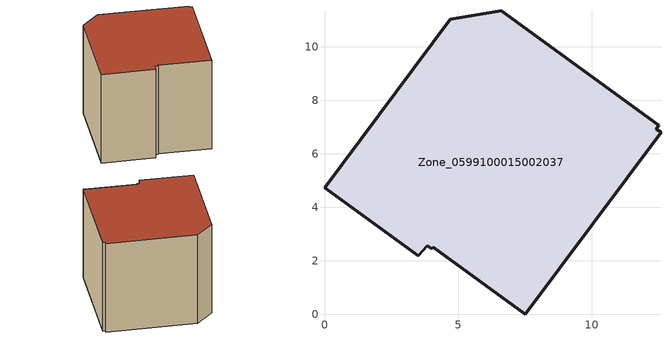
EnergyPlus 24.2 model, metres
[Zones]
Zone_0599100015002037
 floor ground (C_G): 12.59,6.81 7.51,0 4.07,2.5 4.02,2.44 3.85,2.57 3.5,2.18 0,4.73 4.71,11.04 6.62,11.35 12.51,7.06 12.41,6.93 z1.04
 wall outside (C_F): 4.71,11.04 0,4.73 3.5,2.18 3.85,2.57 4.02,2.44 4.07,2.5 7.51,0 12.59,6.81 12.41,6.93 12.51,7.06 6.62,11.35 4.71,11.04 z1.04:8.98
 roof outside (C_R): 7.51,0 12.59,6.81 12.41,6.93 12.51,7.06 6.62,11.35 4.71,11.04 0,4.73 3.5,2.18 3.85,2.57 4.02,2.44 4.07,2.5 z8.98
[BUILDING]
Pand.0599100015002037: North Axis=0; Terrain=City; Loads Convergence Tolerance Value=0.04; Temperature Convergence Tolerance Value=0.4; Solar Distribution=FullExterior; Maximum Number of Warmup Days=25; Minimum Number of Warmup Days=1
[Site:Location]
Rotterdam.The.Hague.AP_ZH_NLD Design_Conditions: Latitude=51.96; Longitude=4.45; Time Zone=1; Elevation=-4.5
[SITE:GROUNDTEMPERATURE:BUILDINGSURFACE]
18, 18, 18, 18, 18, 18, 18, 18, 18, 18, 18, 18
[MATERIAL] Thermal Absorptance=0.9; Solar Absorptance=0.7; Visible Absorptance=0.7
Name | Roughness | Thickness | Conductivity | Density | Specific Heat
G.TI.1975-1991 | MediumSmooth | 0.15 | 0.288461 | 540 | 1210
F.TI.1975-1991 | Rough | 0.3 | 0.230769 | 1920 | 840
R.TI.1975-1991 | MediumRough | 0.2 | 0.153846 | 1500 | 1000
[CONSTRUCTION]
C_G: G.TI.1975-1991
C_F: F.TI.1975-1991
C_R: R.TI.1975-1991
[ZONE]
Zone_0599100015002037: Type=1; Multiplier=1; Ceiling Height=Autocalculate; Volume=Autocalculate; Floor Area=autocalculate; Part of Total Floor Area=Yes
[ZONEINFILTRATION:DESIGNFLOWRATE]
Infil_Zone_0599100015002037: Zone or ZoneList or Space or SpaceList=Zone_0599100015002037; Schedule=AlwaysOn; Design Flow Rate Calculation Method=Flow/Area; Flow Rate per Floor Area=0.003; Constant Term Coefficient=1; Temperature Term Coefficient=0; Velocity Term Coefficient=0; Velocity Squared Term Coefficient=0
[HVACTEMPLATE:ZONE:IDEALLOADSAIRSYSTEM]
Zone_0599100015002037: Maximum Heating Supply Air Temperature=50; Minimum Cooling Supply Air Temperature=13; Maximum Heating Supply Air Humidity Ratio=0.0156; Minimum Cooling Supply Air Humidity Ratio=0.0077; Heating Limit=NoLimit; Cooling Limit=NoLimit; Dehumidification Control Type=ConstantSensibleHeatRatio; Cooling Sensible Heat Ratio=0.7; Dehumidification Setpoint=60; Humidification Control Type=None; Humidification Setpoint=30; Outdoor Air Method=None; Outdoor Air Flow Rate per Person=0.00944; Outdoor Air Flow Rate per Zone Floor Area=0; Outdoor Air Flow Rate per Zone=0; Demand Controlled Ventilation Type=None; Outdoor Air Economizer Type=NoEconomizer; Heat Recovery Type=None; Sensible Heat Recovery Effectiveness=0.7; Latent Heat Recovery Effectiveness=0.65
[ZONECONTROL:THERMOSTAT]
ThermostatControl_Zone_0599100015002037: Zone or ZoneList=Zone_0599100015002037; Control Type Schedule=DualSetpointControlType; Control 1=Thermostat_Zone_0599100015002037; Temperature Difference Between Cutout And Setpoint=0
[THERMOSTATSETPOINT:DUALSETPOINT]
Thermostat_Zone_0599100015002037: Heating Setpoint Temperature Schedule=HeatingSetpoint_Zone_0599100015002037; Cooling Setpoint Temperature Schedule=CoolingSetpoint_Zone_0599100015002037
[SCHEDULE:COMPACT]
HeatingSetpoint_Zone_0599100015002037: Through: 12/31, For: AllDays, Until: 24:00, 21
CoolingSetpoint_Zone_0599100015002037: Through: 12/31, For: AllDays, Until: 24:00, 24
DualSetpointControlType: Through: 12/31, For: AllDays, Until: 24:00, 4
AlwaysOn: Through: 12/31, For: AllDays, Until: 24:00, 1
